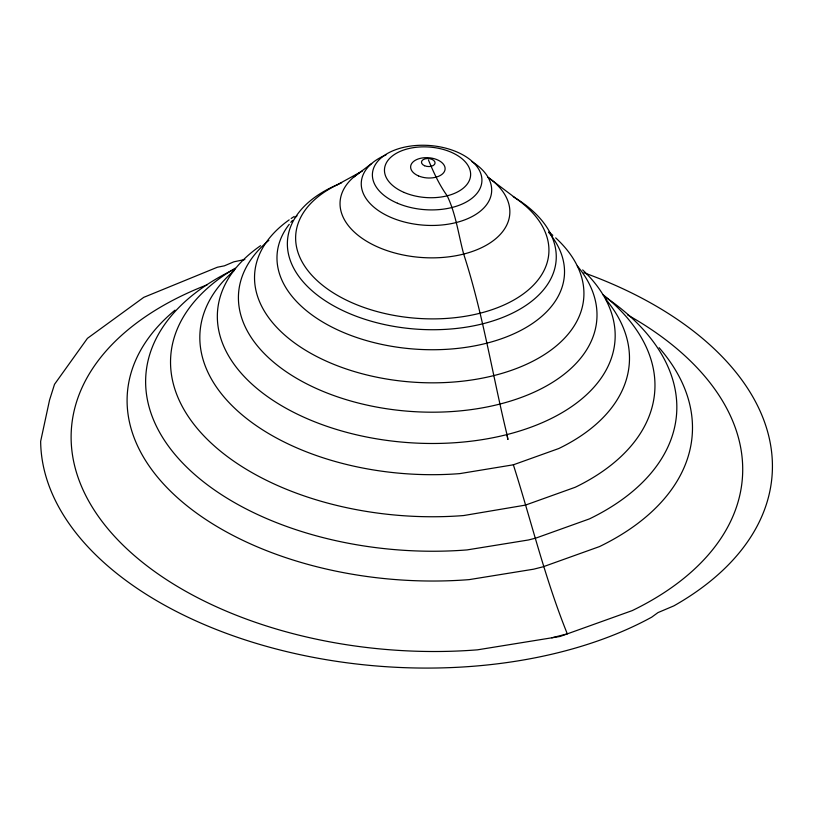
<?xml version="1.0" encoding="UTF-8"?>
<svg xmlns="http://www.w3.org/2000/svg" width="813" height="813" viewBox="0 0 813 813"><rect width="100%" height="100%" fill="white"/><g stroke="black" fill="none" stroke-linecap="round" stroke-linejoin="round"><path stroke-width="1.22" d="M353.625 177.183L371.693 163.494M337.304 184.754L362.507 170.943M506.977 434.569L507.871 439.396L506.977 434.569C492.363 374.387 482.881 313.127 463.674 254.052C458.43 234.601 455.971 214.144 447.201 195.811C439.193 184.744 433.664 172.508 428.451 159.998M234.205 270.566A215.211 126.198 4.2 0 0 237.894 411.195A215.211 126.198 4.2 0 0 459.812 473.613L513.359 464.802L558.785 448.522A215.211 126.198 4.2 0 0 605.848 299.387M551.773 637.809L567.311 633.866C545.096 578.856 531.316 521.235 513.359 464.802M244.855 259.51L233.829 261.827L224.368 265.841L217.376 267.233L143.759 297.345L87.438 338.34L54.512 384.325L49.563 400.016L40.65 441.317A357.71 209.754 4.2 0 0 263.006 645.37A357.71 209.754 4.2 0 0 651.691 617.179L657.981 612.596L673.865 605.868A355.332 208.362 4.2 0 0 583.886 272.741M487.912 177.234L516.204 198.626M627.748 315.007A336.389 197.254 4.2 0 1 632.199 610.614L560.066 636.467L477.505 649.831A336.389 197.254 4.2 0 1 100.893 519.883A336.389 197.254 4.2 0 1 207.234 284.774M659.109 347.7A283.198 166.055 4.2 0 1 599.445 546.6L543.104 566.793L533.704 569.181L469.213 579.618A283.198 166.055 4.2 0 1 175.811 496.225A283.198 166.055 4.2 0 1 175.029 310.149M605.289 297.04A266.075 156.025 4.2 0 1 589.425 518.897L535.838 538.104L528.409 539.984L467.069 549.913A266.075 156.025 4.2 0 1 174.206 453.552A266.075 156.025 4.2 0 1 235.181 268.92M602.829 294.54A242.65 142.285 4.2 0 1 575.258 487.251L525.422 505.117L463.674 515.544A242.65 142.285 4.2 0 1 202.203 434.081A242.65 142.285 4.2 0 1 235.252 268.219M582.667 269.916A199.266 116.848 4.2 0 1 542.301 422.658A199.266 116.848 4.2 0 1 276.633 402.699A199.266 116.848 4.2 0 1 260.536 245.719M577.271 265.892A179.612 105.324 4.2 0 1 525.086 395.992A179.612 105.324 4.2 0 1 294.174 376.866A179.612 105.324 4.2 0 1 268.869 240.353M555.686 237.884A164.988 96.747 4.2 0 1 525.279 364.844A164.988 96.747 4.2 0 1 305.058 349.956A164.988 96.747 4.2 0 1 289.184 219.866M291.176 218.484A164.988 96.747 4.2 0 1 294.265 216.451M548.816 232.01A164.988 96.747 4.2 0 1 552.82 235.333M548.704 232.416A144.033 84.461 4.2 0 1 424.864 349.62A144.033 84.461 4.2 0 1 289.255 224.307M290.83 222.356A144.033 84.461 4.2 0 1 292.497 220.435M295.16 217.62A144.033 84.461 4.2 0 1 297.03 215.791M516.692 198.85A134.694 78.983 4.2 0 1 513.735 312.507A134.694 78.983 4.2 0 1 320.556 297.528A134.694 78.983 4.2 0 1 336.928 184.907M513.267 196.644A126.879 74.4 4.2 0 1 507.952 303.127A126.879 74.4 4.2 0 1 326.765 288.463A126.879 74.4 4.2 0 1 341.643 182.762M488.959 177.976A85.06 49.878 4.2 0 1 484.233 246.349A85.06 49.878 4.2 0 1 367.578 241.807A85.06 49.878 4.2 0 1 359.224 172.925M471.886 161.594A65.335 38.313 4.2 0 1 471.266 217A65.335 38.313 4.2 0 1 377.161 209.703A65.335 38.313 4.2 0 1 385.962 154.927M397.445 203.22A54.857 32.164 4.2 0 0 481.855 181.817A54.857 32.164 4.2 0 0 402.181 147.702A54.857 32.164 4.2 0 0 397.445 203.22M404.163 192.468A43.17 25.315 4.2 0 0 470.585 175.628A43.17 25.315 4.2 0 0 407.892 148.779A43.17 25.315 4.2 0 0 404.163 192.468M418.512 175.913A17.276 10.132 4.2 0 0 445.097 169.165A17.276 10.132 4.2 0 0 420.006 158.423A17.276 10.132 4.2 0 0 418.512 175.913M424.569 165.73A6.819 4.004 4.2 0 0 435.067 163.067A6.819 4.004 4.2 0 0 425.158 158.83A6.819 4.004 4.2 0 0 424.569 165.73"/></g></svg>
